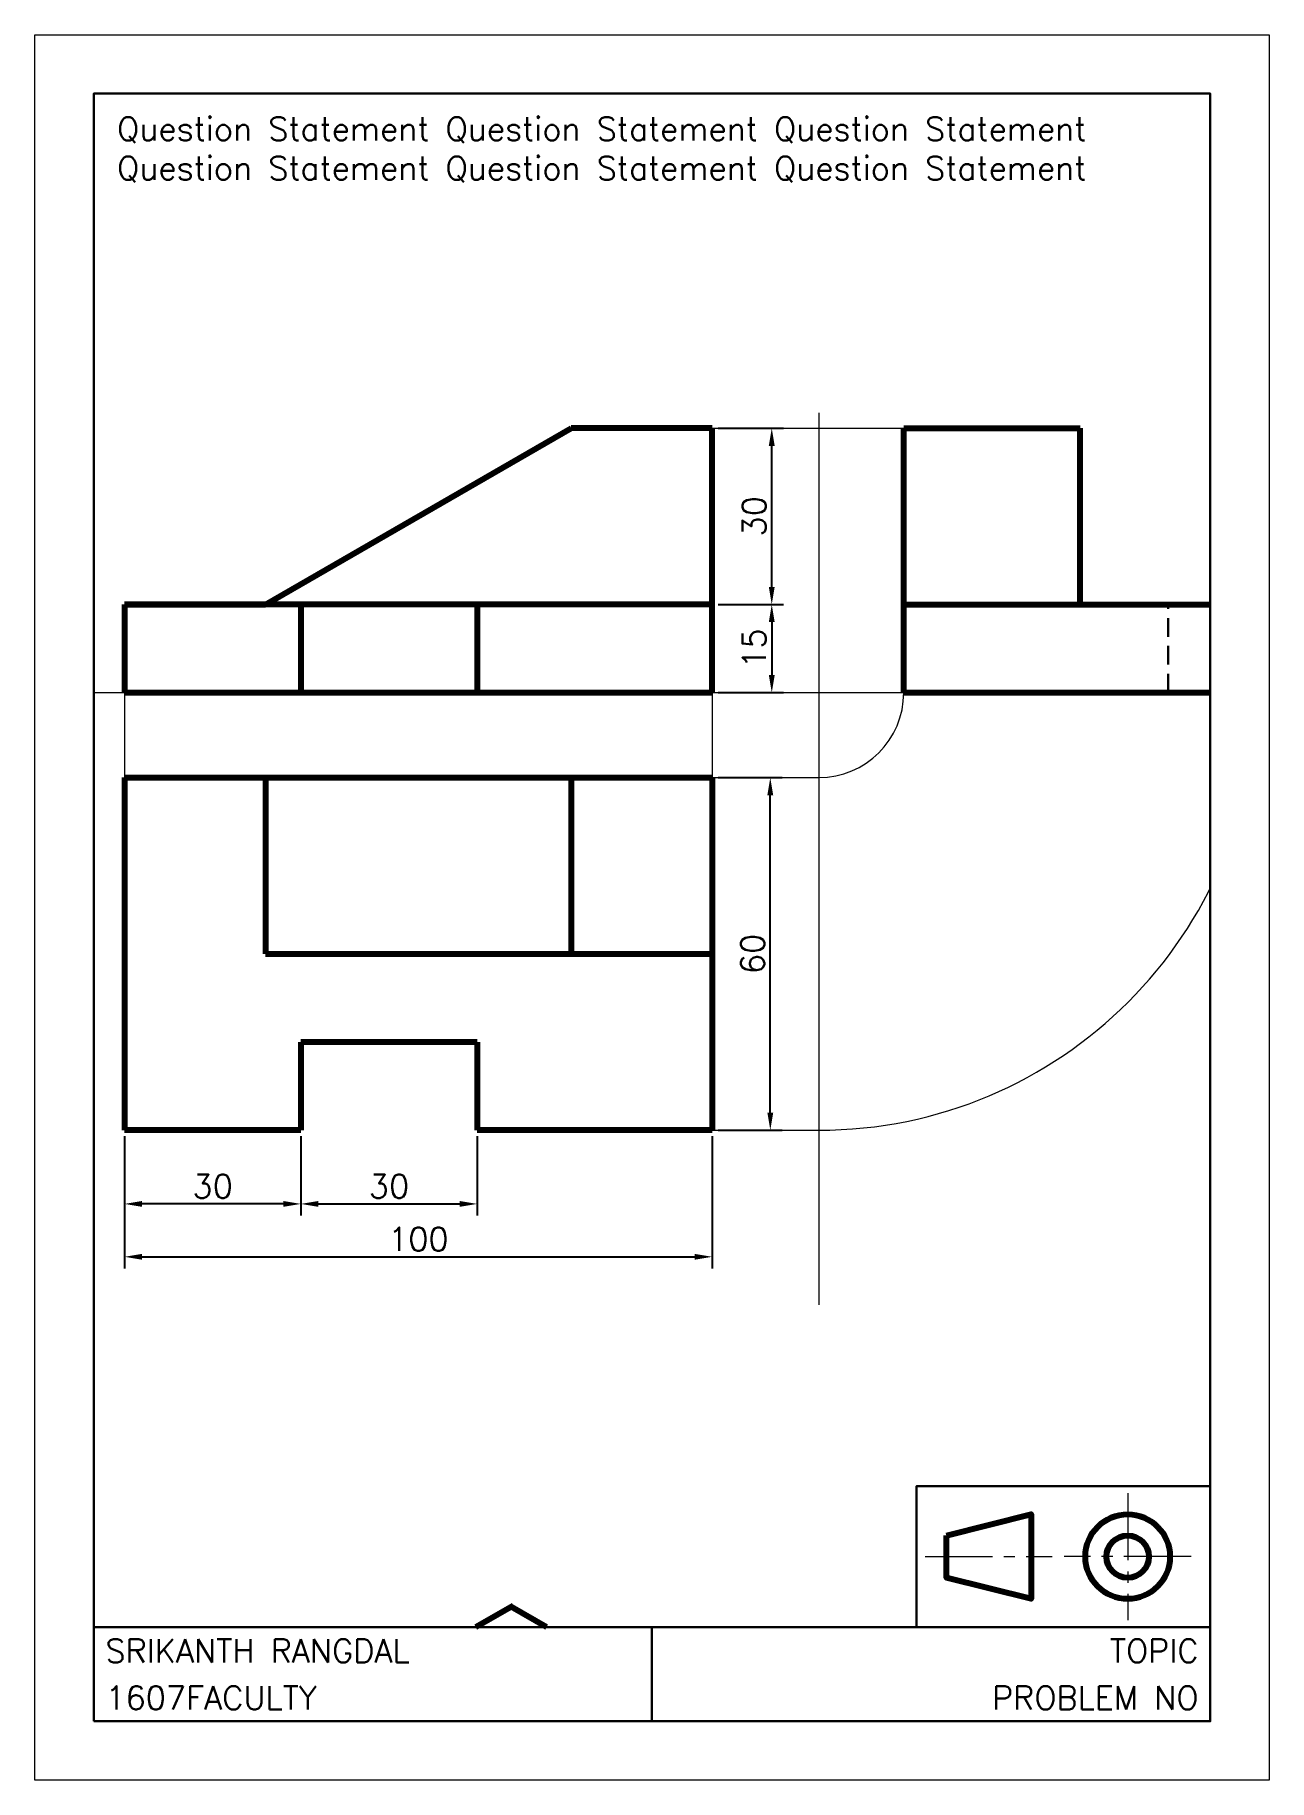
# Paper-space layout 'A4 Portrait' of a CAD drawing. Header units: millimetres. Extents: x 0 to 210, y 0 to 297.
# The model-space entities are those that its viewports show. They can reach past a viewport. Long polylines and large blocks are cut down to what shows.
import ezdxf
from ezdxf.enums import TextEntityAlignment as Align

# ---------------------------------------------------------------- set-up
doc = ezdxf.new("R2010")
doc.units = ezdxf.units.MM
doc.header["$PDMODE"] = 35
doc.header["$PDSIZE"] = 2
doc.linetypes.add('CENTER2', pattern=[28.575, 19.05, -3.175, 3.175, -3.175])
doc.linetypes.add('HIDDEN2', pattern=[4.7625, 3.175, -1.5875])
doc.layers.get('0').update_dxf_attribs({"lineweight": 15})
for name, color, linetype, lineweight in [('Annotations', 7, 'Continuous', 30), ('Axis', 7, 'CENTER2', 20), ('Dimension', 7, 'Continuous', 30), ('Hidden', 7, 'HIDDEN2', 30), ('Solid', 7, 'Continuous', 80)]:
    doc.layers.add(name, color=color, linetype=linetype, lineweight=lineweight)
doc.styles.add('+', font='simplex8.shx', dxfattribs={"oblique": 30})
doc.styles.get("Standard").update_dxf_attribs({"font": 'simplex8.shx'})
doc.dimstyles.new('ISO-25', dxfattribs={"dimtxt": 4, "dimasz": 3, "dimexe": 2, "dimexo": 1, "dimgap": 1, "dimtad": 1, "dimrnd": 0.05, "dimtxsty": 'Standard', "dimcen": 2.5, "dimadec": 0, "dimazin": 0, "dimtfac": 1, "dimtmove": 0, "dimatfit": 3, "dimfxl": 1, "dimarcsym": 0})
doc.dimstyles.new('mid', dxfattribs={"dimtxt": 4, "dimasz": 2.5, "dimexe": 1.25, "dimexo": 0.625, "dimtad": 0, "dimrnd": 0.05, "dimtxsty": 'Standard', "dimblk": 'OPEN30', "dimcen": 2.5, "dimadec": 1, "dimazin": 0, "dimtfac": 1, "dimtmove": 0, "dimatfit": 3, "dimfxl": 1.25, "dimarcsym": 0})

# ---------------------------------------------------------------- blocks, each defined once
blk = doc.blocks.new('*U106')
blk.add_lwpolyline([(0, 0), (0, 297), (210, 297), (210, 0)], close=True)
at = {"layer": 'Annotations'}
for p, q in [((105, 26), (10, 26)), ((200, 26), (105, 26)), ((105, 26), (105, 10))]:
    blk.add_line(p, q, dxfattribs=at)
for points in [[(10, 10), (10, 287), (200, 287), (200, 10)], [(150, 26), (200, 26), (200, 50), (150, 50)]]:
    blk.add_lwpolyline(points, close=True, dxfattribs=at)
at = {"layer": 'Axis', "ltscale": 0.6}
for p, q in [((185.94, 48.83), (185.94, 27.23)), ((151.51, 38.03), (173.11, 38.03)), ((196.74, 38.03), (175.14, 38.03))]:
    blk.add_line(p, q, dxfattribs=at)
at = {"layer": 'Solid'}
blk.add_lwpolyline([(155.11, 41.63), (169.51, 45.23), (169.51, 30.83), (155.11, 34.43)], close=True, dxfattribs=at)
for radius in [7.2, 3.6]:
    blk.add_circle((185.94, 38.03), radius, dxfattribs=at)
at = {"layer": 'Annotations'}
for tag, p in [('NAME', (12, 20)), ('ROLLNO:', (12, 12))]:
    blk.add_attdef(tag, p, '', height=4, dxfattribs=at)
for tag, p in [('TOPIC', (198, 20)), ('ASSIGNMENTNO:', (198, 12))]:
    blk.add_attdef(tag, text='', height=4, dxfattribs=at).set_placement(p, align=Align.RIGHT)
blk = doc.blocks.new('_Open30')
at = {"color": 0, "linetype": 'ByBlock', "lineweight": -2}
for p, q in [((-1, 0.27), (0, 0)), ((0, 0), (-1, -0.27)), ((0, 0), (-1, 0))]:
    blk.add_line(p, q, dxfattribs=at)
blk = doc.blocks.new('*D13')
at = {"layer": 'Defpoints', "color": 0, "transparency": 16777216}
for p in [(127.41, 379.59), (184.7, 372.66), (162.05, 359.59)]:
    blk.add_point(p, dxfattribs=at)
at = {"layer": 'Dimension', "color": 0, "lineweight": -2, "transparency": 16777216}
for p, q in [((128.04, 379.95), (151.31, 393.39)), ((152.23, 391.41), (161.81, 385.88)), ((182.54, 373.91), (171.67, 380.19)), ((162.68, 359.95), (185.95, 373.39))]:
    blk.add_line(p, q, dxfattribs=at)
at = {"layer": 'Dimension', "color": 0, "lineweight": -2, "transparency": 16777216, "xscale": 2.5, "yscale": 2.5, "zscale": 2.5}
for p, rotation in [((150.06, 392.66), 150), ((184.7, 372.66), 329.9999999999999)]:
    blk.add_blockref('_Open30', p, dxfattribs=dict(at, rotation=rotation))
at = {"layer": 'Dimension', "color": 0, "transparency": 16777216, "insert": (166.74, 383.03), "char_height": 4, "attachment_point": 5, "rotation": 330, "style": '+'}
blk.add_mtext('40', dxfattribs=at)
blk = doc.blocks.new('*D89')
at = {"layer": 'Annotations', "color": 0, "lineweight": -2, "transparency": 16777216}
for p, q in [((57.12, 477.11), (57.12, 454.57)), ((157.12, 477.11), (157.12, 454.57)), ((60.12, 456.57), (154.12, 456.57))]:
    blk.add_line(p, q, dxfattribs=at)
at = {"layer": 'Annotations', "color": 0, "transparency": 16777216}
for points in [[(60.12, 457.07), (60.12, 456.07), (57.12, 456.57)], [(154.12, 457.07), (154.12, 456.07), (157.12, 456.57)]]:
    blk.add_solid(points, dxfattribs=at)
at = {"layer": 'Defpoints', "color": 0, "transparency": 16777216}
for p in [(57.12, 478.11), (157.12, 478.11), (157.12, 456.57)]:
    blk.add_point(p, dxfattribs=at)
at = {"layer": 'Annotations', "color": 0, "transparency": 16777216, "insert": (107.12, 459.57), "char_height": 4, "attachment_point": 5}
blk.add_mtext('100', dxfattribs=at)
blk = doc.blocks.new('*D90')
at = {"layer": 'Annotations', "color": 0, "lineweight": -2, "transparency": 16777216}
for p, q in [((57.12, 477.11), (57.12, 463.57)), ((87.12, 477.11), (87.12, 463.57)), ((84.12, 465.57), (60.12, 465.57))]:
    blk.add_line(p, q, dxfattribs=at)
at = {"layer": 'Annotations', "color": 0, "transparency": 16777216}
for points in [[(60.12, 466.07), (60.12, 465.07), (57.12, 465.57)], [(84.12, 466.07), (84.12, 465.07), (87.12, 465.57)]]:
    blk.add_solid(points, dxfattribs=at)
at = {"layer": 'Defpoints', "color": 0, "transparency": 16777216}
for p in [(57.12, 478.11), (87.12, 478.11), (57.12, 465.57)]:
    blk.add_point(p, dxfattribs=at)
at = {"layer": 'Annotations', "color": 0, "transparency": 16777216, "insert": (72.12, 468.57), "char_height": 4, "attachment_point": 5}
blk.add_mtext('30', dxfattribs=at)
blk = doc.blocks.new('*D91')
at = {"layer": 'Annotations', "color": 0, "lineweight": -2, "transparency": 16777216}
for p, q in [((87.12, 477.11), (87.12, 463.57)), ((117.12, 477.11), (117.12, 463.57)), ((90.12, 465.57), (114.12, 465.57))]:
    blk.add_line(p, q, dxfattribs=at)
at = {"layer": 'Annotations', "color": 0, "transparency": 16777216}
for points in [[(90.12, 466.07), (90.12, 465.07), (87.12, 465.57)], [(114.12, 466.07), (114.12, 465.07), (117.12, 465.57)]]:
    blk.add_solid(points, dxfattribs=at)
at = {"layer": 'Defpoints', "color": 0, "transparency": 16777216}
for p in [(87.12, 478.11), (117.12, 478.11), (117.12, 465.57)]:
    blk.add_point(p, dxfattribs=at)
at = {"layer": 'Annotations', "color": 0, "transparency": 16777216, "insert": (102.12, 468.57), "char_height": 4, "attachment_point": 5}
blk.add_mtext('30', dxfattribs=at)
blk = doc.blocks.new('*D92')
at = {"layer": 'Annotations', "color": 0, "lineweight": -2, "transparency": 16777216}
for p, q in [((158.12, 567.58), (169.25, 567.58)), ((167.25, 564.58), (167.25, 555.58)), ((158.12, 552.58), (169.25, 552.58))]:
    blk.add_line(p, q, dxfattribs=at)
at = {"layer": 'Annotations', "color": 0, "transparency": 16777216}
for points in [[(166.75, 564.58), (167.75, 564.58), (167.25, 567.58)], [(166.75, 555.58), (167.75, 555.58), (167.25, 552.58)]]:
    blk.add_solid(points, dxfattribs=at)
at = {"layer": 'Defpoints', "color": 0, "transparency": 16777216}
for p in [(157.12, 567.58), (157.12, 552.58), (167.25, 552.58)]:
    blk.add_point(p, dxfattribs=at)
at = {"layer": 'Annotations', "color": 0, "transparency": 16777216, "insert": (164.25, 560.08), "char_height": 4, "attachment_point": 5, "rotation": 90}
blk.add_mtext('15', dxfattribs=at)
blk = doc.blocks.new('*D93')
at = {"layer": 'Annotations', "color": 0, "lineweight": -2, "transparency": 16777216}
for p, q in [((158.12, 597.58), (169.25, 597.58)), ((167.25, 570.58), (167.25, 594.58)), ((158.12, 567.58), (169.25, 567.58))]:
    blk.add_line(p, q, dxfattribs=at)
at = {"layer": 'Annotations', "color": 0, "transparency": 16777216}
for points in [[(166.75, 594.58), (167.75, 594.58), (167.25, 597.58)], [(166.75, 570.58), (167.75, 570.58), (167.25, 567.58)]]:
    blk.add_solid(points, dxfattribs=at)
at = {"layer": 'Defpoints', "color": 0, "transparency": 16777216}
for p in [(157.12, 597.58), (167.25, 597.58), (157.12, 567.58)]:
    blk.add_point(p, dxfattribs=at)
at = {"layer": 'Annotations', "color": 0, "transparency": 16777216, "insert": (164.25, 582.58), "char_height": 4, "attachment_point": 5, "rotation": 90}
blk.add_mtext('30', dxfattribs=at)
blk = doc.blocks.new('*D94')
at = {"layer": 'Annotations', "color": 0, "lineweight": -2, "transparency": 16777216}
for p, q in [((158.12, 538.11), (169, 538.11)), ((167, 481.11), (167, 535.11)), ((158.12, 478.11), (169, 478.11))]:
    blk.add_line(p, q, dxfattribs=at)
at = {"layer": 'Annotations', "color": 0, "transparency": 16777216}
for points in [[(166.5, 535.11), (167.5, 535.11), (167, 538.11)], [(166.5, 481.11), (167.5, 481.11), (167, 478.11)]]:
    blk.add_solid(points, dxfattribs=at)
at = {"layer": 'Defpoints', "color": 0, "transparency": 16777216}
for p in [(157.12, 538.11), (167, 538.11), (157.12, 478.11)]:
    blk.add_point(p, dxfattribs=at)
at = {"layer": 'Annotations', "color": 0, "transparency": 16777216, "insert": (164, 508.11), "char_height": 4, "attachment_point": 5, "rotation": 90}
blk.add_mtext('60', dxfattribs=at)

msp = doc.modelspace()

# ---------------------------------------------------------------- linework, layer by layer
for p, q in [((175.236, 600.175), (175.236, 448.397)), ((157.116, 597.579), (195.869, 597.579)), ((44.785, 552.579), (260.789, 552.579)), ((57.116, 552.579), (57.116, 538.11)), ((157.116, 552.579), (157.116, 538.11)), ((157.116, 538.11), (175.236, 538.11)), ((157.116, 478.11), (175.236, 478.11))]:
    msp.add_line(p, q)
for radius in [14.469, 74.469]:
    msp.add_arc((175.236, 552.579), radius, 270, 0)
at = {"layer": 'Hidden'}
msp.add_line((234.705, 552.579), (234.705, 567.579), dxfattribs=at)
at = {"layer": 'Solid'}
for p, q in [((81.116, 567.579), (133.116, 597.579)), ((157.116, 597.579), (133.116, 597.579)), ((157.116, 567.579), (157.116, 597.579)), ((189.705, 552.579), (189.705, 597.579)), ((189.705, 597.579), (219.705, 597.579)), ((219.705, 567.579), (219.705, 597.579)), ((157.116, 567.579), (57.116, 567.579)), ((57.116, 567.579), (57.116, 552.579)), ((57.116, 567.579), (81.116, 567.579)), ((87.116, 567.579), (87.116, 552.579)), ((117.116, 567.579), (117.116, 552.579)), ((157.116, 552.579), (157.116, 567.579)), ((189.705, 567.579), (249.705, 567.579)), ((57.116, 552.579), (157.116, 552.579)), ((189.705, 552.579), (249.705, 552.579)), ((57.116, 538.11), (157.116, 538.11)), ((57.116, 538.11), (57.116, 478.11)), ((81.116, 538.11), (81.116, 508.11)), ((133.116, 538.11), (133.116, 508.11)), ((157.116, 538.11), (157.116, 478.11)), ((81.116, 508.11), (157.116, 508.11)), ((117.116, 493.11), (87.116, 493.11)), ((87.116, 493.11), (87.116, 478.11)), ((117.116, 493.11), (117.116, 478.11)), ((87.116, 478.11), (57.116, 478.11)), ((157.116, 478.11), (117.116, 478.11)), ((123.255, 397.187), (96.928, 381.987)), ((192.191, 356.988), (122.909, 396.987))]:
    msp.add_line(p, q, dxfattribs=at)

# ---------------------------------------------------------------- dimensions: what is measured, and where the dimension line sits
at = {"layer": 'Annotations'}
for base, p1, p2, picture, middle in [((167.251, 597.579), (157.116, 567.579), (157.116, 597.579), '*D93', (164.251, 582.579)), ((167.251, 552.579), (157.116, 567.579), (157.116, 552.579), '*D92', (164.251, 560.079)), ((167.001, 538.11), (157.116, 478.11), (157.116, 538.11), '*D94', (164.001, 508.11))]:
    dim = msp.add_linear_dim(base=base, p1=p1, p2=p2, angle=90, dimstyle='ISO-25', override={"dimfxl": 1.25}, dxfattribs=at)
    dim.commit()
    dim.dimension.update_dxf_attribs({"geometry": picture, "text_midpoint": middle})
for base, p1, p2, picture, middle in [((157.116, 456.572), (57.116, 478.11), (157.116, 478.11), '*D89', (107.116, 459.572)), ((57.116, 465.572), (87.116, 478.11), (57.116, 478.11), '*D90', (72.116, 468.572)), ((117.116, 465.572), (87.116, 478.11), (117.116, 478.11), '*D91', (102.116, 468.572))]:
    dim = msp.add_linear_dim(base=base, p1=p1, p2=p2, dimstyle='ISO-25', override={"dimfxl": 1.25}, dxfattribs=at)
    dim.commit()
    dim.dimension.update_dxf_attribs({"geometry": picture, "text_midpoint": middle})
at = {"layer": 'Dimension'}
dim = msp.add_linear_dim(base=(184.702, 372.664), p1=(127.412, 379.587), p2=(162.053, 359.588), angle=330, dimstyle='mid', override={"dimgap": 2, "dimtxsty": '+'}, dxfattribs=at)
dim.commit()
dim.dimension.update_dxf_attribs({"geometry": '*D13', "text_midpoint": (166.739, 383.034), "dimtype": 161})

psp = doc.layouts.new('A4 Portrait')

# ---------------------------------------------------------------- block references
psp.add_blockref('*U106', (0, 0.04)).add_auto_attribs({'ASSIGNMENTNO:': 'PROBLEM NO', 'TOPIC': 'TOPIC', 'ROLLNO:': '1607FACULTY', 'NAME': 'SRIKANTH RANGDAL'})

# ---------------------------------------------------------------- texts
at = {"layer": 'Annotations', "insert": (14, 283.04), "char_height": 4, "width": 182, "attachment_point": 1}
psp.add_mtext('Question Statement Question Statement Question Statement Question Statement Question Statement Question Statement', dxfattribs=at)

# ---------------------------------------------------------------- viewports
at = {"layer": 'Annotations'}
psp.add_viewport(center=(105, 156.54), size=(190, 261), view_center_point=(146.869, 524.016), view_height=261, dxfattribs=at)

doc.saveas('drawing.dxf')
